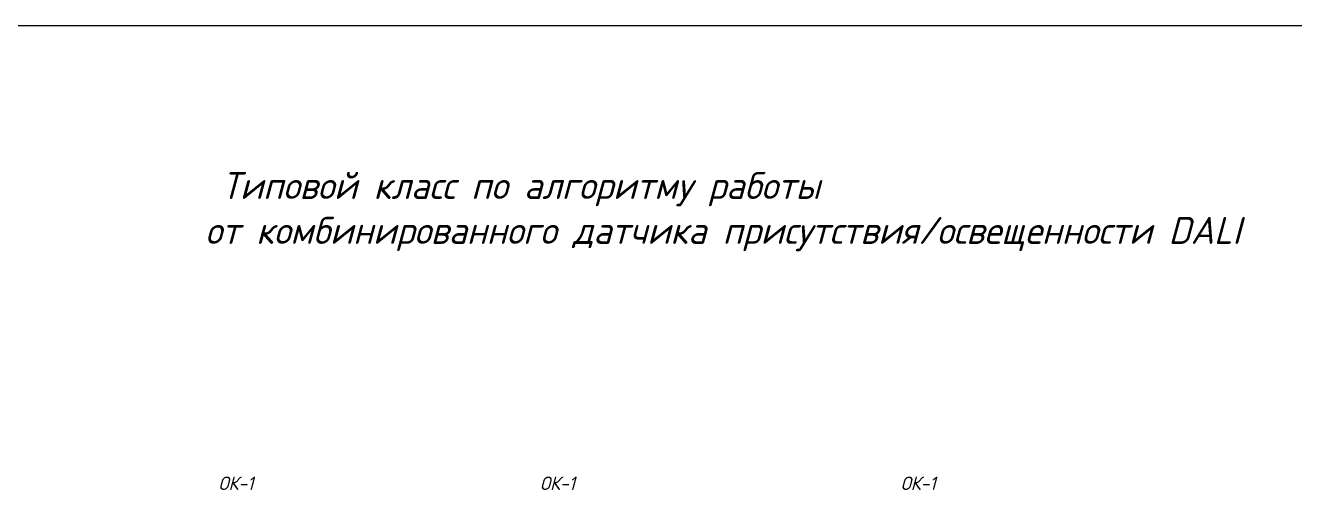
# Model space of a CAD drawing. Header units: millimetres. Extents: x -4896 to 62463, y -11301 to 6998.
# Drawn here: x -151 to 9257, y 3515 to 6998 of the extents above; entities that cross this region are included whole.
import ezdxf

# ---------------------------------------------------------------- set-up
doc = ezdxf.new("R2010")
doc.units = ezdxf.units.MM
doc.layers.add('Лист', color=74, linetype='Continuous')
doc.layers.add('Рамка', color=250, linetype='Continuous')
doc.styles.add('Мой новый', font='isocpeur.ttf', dxfattribs={"width": 0.955, "oblique": 15})

msp = doc.modelspace()

# ---------------------------------------------------------------- linework, layer by layer
at = {"layer": 'Лист', "color": 4}
msp.add_lwpolyline([(-4895.6, 6997.8), (17557.2, 6997.8), (17557.2, -11301), (-4895.6, -11301)], close=True, dxfattribs=at)

# ---------------------------------------------------------------- texts
at = {"layer": 'Рамка', "color": 1, "insert": (1182.4, 5909.2), "char_height": 200, "width": 9091.022, "attachment_point": 1, "style": 'Мой новый'}
msp.add_mtext(' Типовой класс по алгоритму работы \\Pот комбинированного датчика присутствия/освещенности DALI', dxfattribs=at)
at = {"layer": 'Рамка', "char_height": 100, "width": 157.429, "attachment_point": 1, "style": 'Мой новый'}
for insert in [(1279.9, 3648.8), (3663, 3648.8), (6336.6, 3648.8)]:
    msp.add_mtext('ОК-1', dxfattribs=dict(at, insert=insert))

doc.saveas('drawing.dxf')
